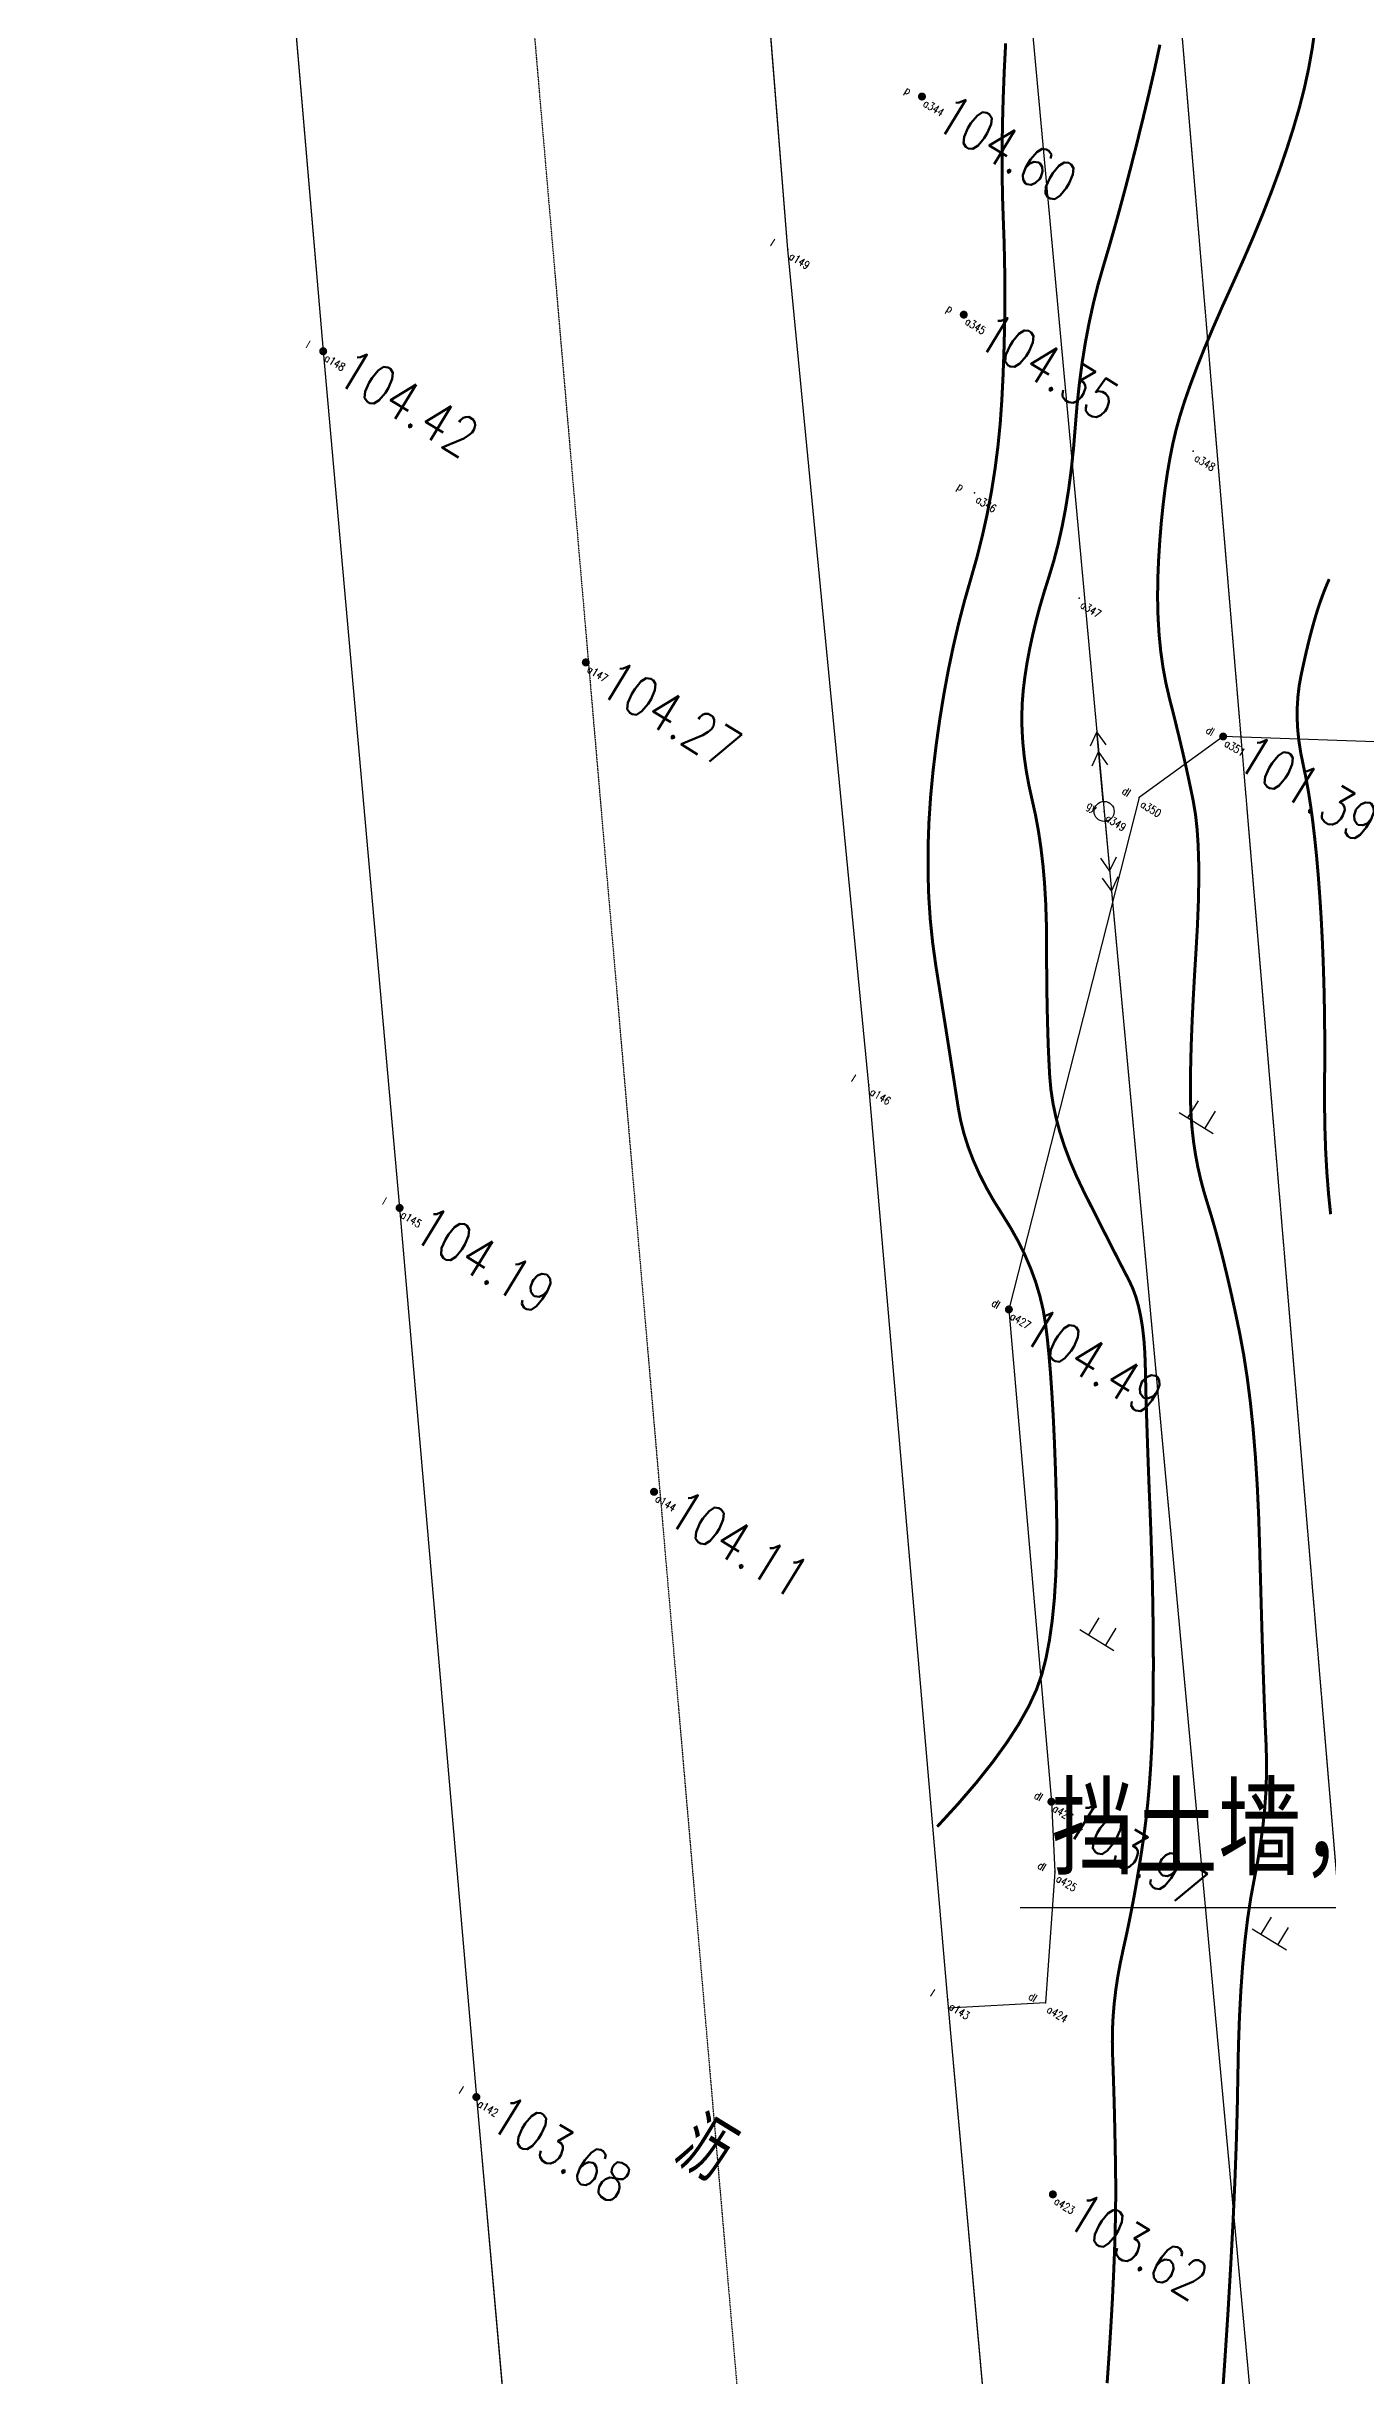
# Model space of a CAD drawing. Header units: metres. Extents: x -330863 to 383137, y -246038 to 314990.
# Drawn here: x -157489 to -125490, y 34169 to 92387 of the extents above; entities that cross this region are included whole.
import ezdxf
from ezdxf.enums import TextEntityAlignment as Align

# ---------------------------------------------------------------- set-up
doc = ezdxf.new("R2010")
doc.units = ezdxf.units.M
doc.linetypes.add('CENTER', pattern=[5.08, 3.175, -0.635, 0.635, -0.635])
doc.linetypes.add('X1', pattern=[5, 4, -1])
for name, color, linetype in [('-总图道路', 7, 'Continuous'), ('MAP', 251, 'Continuous'), ('S市政接口', 7, 'Continuous')]:
    doc.layers.add(name, color=color, linetype=linetype)
doc.styles.add('hz', font='simplex', dxfattribs={"width": 0.7, "bigfont": 'hztxt'})
doc.styles.add('等线体', font='simplex.shx', dxfattribs={"width": 0.6, "bigfont": 'hztxt.shx'})
doc.linetypes.add('1161', pattern='A,0,[149,AAA.SHX,S=0.15,R=0,X=0,Y=0],-1.6', length=1.6)

# ---------------------------------------------------------------- blocks, each defined once
blk = doc.blocks.new('gc013a')
at = {"linetype": 'Continuous'}
blk.add_line((0.5, 0), (4, 0), dxfattribs=at)
at = {"linetype": 'Continuous', "flags": 128}
for points in [[(2.31, -0.4), (3, 0), (2.31, 0.4)], [(3.31, -0.4), (4, 0), (3.31, 0.4)]]:
    blk.add_lwpolyline(points, dxfattribs=at)
blk = doc.blocks.new('gc170')
at = {"linetype": 'Continuous'}
blk.add_circle((0, 0), 0.5, dxfattribs=at)
blk = doc.blocks.new('gc119')
for p, q in [((-1, 0), (1, 0)), ((-0.5, 1), (-0.5, 0)), ((0.5, 1), (0.5, 0))]:
    blk.add_line(p, q)
blk = doc.blocks.new('GC200')
at = {"linetype": 'Continuous', "const_width": 0.2, "flags": 128}
blk.add_lwpolyline([(-0.1, 0, 1), (0.1, 0, 1)], format="xyb", close=True, dxfattribs=at)

msp = doc.modelspace()

# ---------------------------------------------------------------- linework, layer by layer
at = {"layer": '-总图道路', "linetype": 'CENTER', "ltscale": 0.0001}
msp.add_line((-152681, 178375, 10100), (-120771, -192240, 10100), dxfattribs=at)
at = {"layer": '-总图道路', "linetype": 'Continuous'}
for p, q in [((-138970, 87314, 10100), (-140493, 106409, 10100)), ((-152219, 103947, 10100), (-150579, 84771, 10100)), ((-136948, 66424, 10100), (-138970, 87314, 10100)), ((-150579, 84771, 10100), (-148670, 63355, 10100)), ((-134974, 43560, 10100), (-136948, 66424, 10100)), ((-148670, 63355, 10100), (-146752, 41129, 10100)), ((-133064, 22441, 10100), (-134974, 43560, 10100)), ((-146752, 41129, 10100), (-144894, 20235, 10100))]:
    msp.add_line(p, q, dxfattribs=at)
at = {"layer": 'MAP', "linetype": 'Continuous', "flags": 128}
for points, elevation in [([(-144670, 223432), (-141455, 189104), (-136328, 130518), (-131068, 73267), (-125848, 16624), (-120874, -39732), (-116062, -92847), (-111078, -148261)], 10100), ([(-174458, 200652), (-171721, 199921), (-167506, 198357), (-165003, 196531), (-163326, 194578), (-161663, 192045), (-160106, 188661), (-159522, 186936), (-159105, 182927), (-158663, 177692), (-157258, 161682), (-155797, 144621), (-154196, 126026), (-152219, 103947), (-150579, 84771), (-148670, 63355), (-146752, 41129), (-144894, 20235), (-143280, 1260), (-141260, -21877), (-139157, -45149)], 114893), ([(-127394, -43217), (-129511, -19555), (-131476, 3532), (-133064, 22441), (-134974, 43560), (-136948, 66424), (-138970, 87314), (-140493, 106409), (-142466, 128673), (-144000, 145368), (-145571, 164031)], 109967)]:
    msp.add_lwpolyline(points, dxfattribs=dict(at, elevation=elevation))
at = {"layer": 'MAP', "linetype": 'X1', "elevation": 10100, "flags": 128}
msp.add_lwpolyline([(-106124, -152388), (-118182, -37646), (-130410, 108087), (-131733, 122020), (-135484, 151514)], dxfattribs=at)
at = {"layer": 'MAP', "linetype": 'Continuous', "elevation": 10100}
for points in [[(-136145, 128527), (-131251, 75259)], [(-130884, 71276), (-126031, 18616)]]:
    msp.add_lwpolyline(points, dxfattribs=at)
at = {"layer": 'MAP', "linetype": 'Continuous', "const_width": 75, "flags": 128}
for points in [[(-128136, 33325), (-128049, 34586), (-127971, 35783), (-127905, 36917), (-127848, 37987), (-127802, 38995), (-127767, 39938), (-127742, 40818), (-127727, 41635), (-127712, 42400), (-127687, 43122), (-127651, 43802), (-127605, 44440), (-127549, 45036), (-127482, 45590), (-127405, 46102), (-127318, 46572), (-127232, 47018), (-127160, 47456), (-127102, 47887), (-127058, 48310), (-127028, 48727), (-127012, 49136), (-127010, 49538), (-127021, 49932), (-127040, 50351), (-127060, 50825), (-127079, 51355), (-127099, 51940), (-127119, 52581), (-127139, 53277), (-127160, 54029), (-127181, 54837), (-127207, 55652), (-127243, 56426), (-127290, 57159), (-127347, 57851), (-127415, 58503), (-127493, 59114), (-127581, 59684), (-127679, 60213), (-127782, 60708), (-127885, 61179), (-127987, 61624), (-128088, 62043), (-128188, 62436), (-128288, 62805), (-128387, 63147), (-128485, 63464), (-128577, 63769), (-128658, 64076), (-128728, 64385), (-128786, 64695), (-128833, 65007), (-128869, 65321), (-128894, 65637), (-128907, 65954), (-128911, 66293), (-128910, 66671), (-128902, 67089), (-128888, 67548), (-128868, 68046), (-128842, 68585), (-128810, 69163), (-128772, 69782), (-128737, 70399), (-128714, 70972), (-128703, 71501), (-128705, 71986), (-128719, 72427), (-128745, 72824), (-128783, 73178), (-128834, 73487), (-128893, 73780), (-128957, 74082), (-129025, 74395), (-129098, 74717), (-129176, 75049), (-129259, 75391), (-129346, 75742), (-129438, 76104), (-129525, 76478), (-129597, 76868), (-129654, 77274), (-129695, 77695), (-129721, 78132), (-129732, 78584), (-129728, 79052), (-129708, 79536), (-129678, 80017), (-129641, 80477), (-129596, 80916), (-129545, 81334), (-129487, 81731), (-129422, 82108), (-129351, 82463), (-129272, 82798), (-129178, 83139), (-129060, 83514), (-128917, 83924), (-128751, 84367), (-128561, 84845), (-128346, 85357), (-128108, 85903), (-127845, 86483), (-127580, 87074), (-127331, 87651), (-127099, 88214), (-126885, 88764), (-126687, 89300), (-126507, 89823), (-126344, 90333), (-126199, 90828), (-126071, 91322), (-125961, 91825), (-125869, 92338), (-125795, 92861)], [(-135238, 47887), (-134721, 48452), (-134258, 48991), (-133849, 49506), (-133495, 49996), (-133195, 50460), (-132949, 50900), (-132758, 51314), (-132621, 51704), (-132519, 52104), (-132434, 52549), (-132365, 53038), (-132312, 53573), (-132276, 54153), (-132255, 54778), (-132251, 55448), (-132264, 56163), (-132286, 56876), (-132311, 57539), (-132340, 58152), (-132373, 58716), (-132408, 59231), (-132447, 59695), (-132489, 60110), (-132535, 60475), (-132593, 60816), (-132674, 61156), (-132776, 61497), (-132901, 61838), (-133047, 62179), (-133215, 62520), (-133406, 62861), (-133618, 63203), (-133831, 63543), (-134022, 63881), (-134191, 64217), (-134339, 64550), (-134465, 64882), (-134569, 65211), (-134652, 65537), (-134713, 65862), (-134766, 66200), (-134823, 66569), (-134886, 66967), (-134953, 67395), (-135025, 67854), (-135103, 68342), (-135185, 68860), (-135272, 69408), (-135351, 69977), (-135411, 70558), (-135450, 71150), (-135468, 71754), (-135467, 72370), (-135445, 72997), (-135403, 73636), (-135341, 74287), (-135263, 74936), (-135174, 75571), (-135073, 76190), (-134961, 76795), (-134838, 77385), (-134704, 77961), (-134559, 78521), (-134402, 79067), (-134248, 79609), (-134110, 80156), (-133988, 80708), (-133882, 81267), (-133793, 81831), (-133720, 82401), (-133663, 82976), (-133623, 83557), (-133594, 84138), (-133572, 84714), (-133557, 85285), (-133549, 85851), (-133548, 86412), (-133554, 86967), (-133567, 87518), (-133587, 88063), (-133606, 88618), (-133616, 89198), (-133617, 89802), (-133608, 90431), (-133590, 91085), (-133564, 91764), (-133528, 92467)], [(-130993, 33976), (-130944, 34684), (-130900, 35385), (-130862, 36049), (-130832, 36676), (-130808, 37266), (-130791, 37819), (-130781, 38335), (-130777, 38815), (-130781, 39257), (-130788, 39674), (-130796, 40077), (-130804, 40466), (-130813, 40840), (-130823, 41201), (-130834, 41547), (-130845, 41880), (-130857, 42198), (-130863, 42510), (-130859, 42827), (-130843, 43146), (-130816, 43469), (-130778, 43795), (-130729, 44125), (-130668, 44458), (-130597, 44794), (-130521, 45135), (-130448, 45482), (-130378, 45834), (-130311, 46191), (-130247, 46554), (-130186, 46923), (-130128, 47297), (-130072, 47677), (-130022, 48068), (-129977, 48479), (-129939, 48907), (-129907, 49355), (-129881, 49820), (-129861, 50305), (-129848, 50808), (-129841, 51329), (-129838, 51862), (-129839, 52399), (-129844, 52940), (-129852, 53486), (-129863, 54036), (-129878, 54590), (-129896, 55149), (-129917, 55712), (-129940, 56264), (-129960, 56790), (-129978, 57289), (-129994, 57763), (-130009, 58210), (-130021, 58631), (-130031, 59026), (-130039, 59395), (-130051, 59740), (-130074, 60062), (-130108, 60362), (-130153, 60640), (-130208, 60896), (-130274, 61129), (-130351, 61340), (-130438, 61529), (-130537, 61720), (-130649, 61936), (-130773, 62178), (-130909, 62446), (-131058, 62739), (-131219, 63058), (-131393, 63402), (-131579, 63772), (-131760, 64152), (-131920, 64526), (-132058, 64893), (-132175, 65255), (-132270, 65611), (-132344, 65961), (-132396, 66305), (-132427, 66642), (-132445, 66988), (-132462, 67356), (-132475, 67746), (-132486, 68157), (-132495, 68591), (-132501, 69046), (-132505, 69523), (-132507, 70023), (-132512, 70524), (-132529, 71009), (-132557, 71476), (-132596, 71925), (-132647, 72358), (-132708, 72773), (-132781, 73170), (-132865, 73551), (-132947, 73919), (-133013, 74281), (-133064, 74636), (-133099, 74985), (-133119, 75327), (-133124, 75663), (-133113, 75992), (-133087, 76314), (-133047, 76637), (-132996, 76968), (-132933, 77308), (-132859, 77655), (-132774, 78011), (-132677, 78375), (-132568, 78746), (-132448, 79126), (-132328, 79521), (-132219, 79937), (-132120, 80374), (-132032, 80833), (-131955, 81313), (-131889, 81814), (-131833, 82336), (-131789, 82880), (-131744, 83428), (-131686, 83963), (-131617, 84483), (-131536, 84991), (-131442, 85485), (-131337, 85966), (-131220, 86433), (-131090, 86887), (-130954, 87345), (-130816, 87827), (-130676, 88332), (-130534, 88860), (-130391, 89410), (-130246, 89984), (-130099, 90581), (-129950, 91201), (-129806, 91825), (-129674, 92434)], [(-125409, 63198), (-125460, 63694), (-125501, 64213), (-125532, 64756), (-125551, 65321), (-125561, 65910), (-125559, 66521), (-125556, 67138), (-125557, 67744), (-125564, 68338), (-125576, 68920), (-125594, 69491), (-125617, 70050), (-125645, 70597), (-125679, 71133), (-125717, 71648), (-125759, 72134), (-125806, 72591), (-125856, 73019), (-125910, 73418), (-125968, 73787), (-126030, 74128), (-126096, 74439), (-126156, 74734), (-126201, 75024), (-126231, 75310), (-126245, 75592), (-126243, 75869), (-126226, 76142), (-126194, 76411), (-126146, 76676), (-126091, 76931), (-126037, 77173), (-125983, 77402), (-125930, 77617), (-125877, 77818), (-125825, 78007), (-125774, 78181), (-125724, 78343), (-125672, 78496), (-125618, 78645), (-125563, 78792), (-125505, 78935), (-125445, 79075)]]:
    msp.add_lwpolyline(points, dxfattribs=at)
at = {"layer": 'MAP', "linetype": '1161', "elevation": 114073, "flags": 128}
msp.add_lwpolyline([(-123353, 74975), (-128094, 75140), (-130191, 73617), (-133448, 60817), (-132385, 48511), (-132299, 46759), (-132529, 43486), (-134955, 43354)], dxfattribs=at)
at = {"layer": 'MAP', "linetype": 'Continuous'}
for p in [(-135619, 91138, 114704), (-138970, 87314, 114517), (-134574, 85685, 114445), (-150579, 84771, 114520), (-128843, 82270, 111868), (-134307, 81234, 114300), (-131693, 78599, 112716), (-144017, 76992, 114366), (-128094, 75140, 111492), (-130191, 73617, 112599), (-131068, 73267, 112925), (-136948, 66424, 114397), (-148670, 63355, 114290), (-133448, 60817, 114594), (-142312, 56258, 114210), (-132385, 48511, 114073), (-132299, 46759, 113978), (-134974, 43560, 113858), (-132529, 43486, 113632), (-146752, 41129, 113782), (-132349, 38695, 113720)]:
    msp.add_point(p, dxfattribs=at)
at = {"layer": 'S市政接口'}
msp.add_line((-133162, 45864, 113100), (-110916, 45864, 113100), dxfattribs=at)

# ---------------------------------------------------------------- block references
at = {"layer": 'MAP', "linetype": 'Continuous'}
ref = msp.add_blockref('GC200', (-135619, 91138, 114704), dxfattribs=dict(at, xscale=500, yscale=500, zscale=500, rotation=328.5121620192327))
ref.add_attrib('height', '104.60', dxfattribs={"layer": 'GCD', "linetype": 'Continuous', "height": 1000, "rotation": 328.51216, "style": '等线体', "width": 0.8}).set_placement((-135107, 90824, 114704), align=Align.MIDDLE_LEFT)
ref = msp.add_blockref('GC200', (-134574, 85685, 114445), dxfattribs=dict(at, xscale=500, yscale=500, zscale=500, rotation=328.5121620192327))
ref.add_attrib('height', '104.35', dxfattribs={"layer": 'GCD', "linetype": 'Continuous', "height": 1000, "rotation": 328.51216, "style": '等线体', "width": 0.8}).set_placement((-134062, 85372, 114445), align=Align.MIDDLE_LEFT)
ref = msp.add_blockref('GC200', (-150579, 84771, 114520), dxfattribs=dict(at, xscale=500, yscale=500, zscale=500, rotation=328.5121620192327))
ref.add_attrib('height', '104.42', dxfattribs={"layer": 'GCD', "linetype": 'Continuous', "height": 1000, "rotation": 328.51216, "style": '等线体', "width": 0.8}).set_placement((-150067, 84458, 114520), align=Align.MIDDLE_LEFT)
ref = msp.add_blockref('GC200', (-144017, 76992, 114366), dxfattribs=dict(at, xscale=500, yscale=500, zscale=500, rotation=328.5121620192327))
ref.add_attrib('height', '104.27', dxfattribs={"layer": 'GCD', "linetype": 'Continuous', "height": 1000, "rotation": 328.51216, "style": '等线体', "width": 0.8}).set_placement((-143506, 76678, 114366), align=Align.MIDDLE_LEFT)
at = {"layer": 'MAP', "linetype": 'Continuous', "zscale": 1000}
for name, p, xscale, yscale, rotation in [('gc013a', (-131068, 73267, 10100), 499.9999999999998, 499.9999999999998, 95.24991200426477), ('gc170', (-131068, 73267, 10100), 500, 500, 328.5121620192327), ('gc013a', (-131068, 73267, 10100), 500.0000000000035, 500.0000000000035, 275.2652180567606), ('gc119', (-128769, 65476, 10100), 500, 500, 328.5121620192327), ('gc119', (-131249, 52555, 10100), 500, 500, 328.5121620192327), ('gc119', (-126941, 45069, 10100), 500, 500, 328.5121620192327)]:
    msp.add_blockref(name, p, dxfattribs=dict(at, xscale=xscale, yscale=yscale, rotation=rotation))
at = {"layer": 'MAP', "linetype": 'Continuous'}
ref = msp.add_blockref('GC200', (-128094, 75140, 111492), dxfattribs=dict(at, xscale=500, yscale=500, zscale=500, rotation=328.5121620192327))
ref.add_attrib('height', '101.39', dxfattribs={"layer": 'GCD', "linetype": 'Continuous', "height": 1000, "rotation": 328.51216, "style": '等线体', "width": 0.8}).set_placement((-127582, 74826, 111492), align=Align.MIDDLE_LEFT)
ref = msp.add_blockref('GC200', (-148670, 63355, 114290), dxfattribs=dict(at, xscale=500, yscale=500, zscale=500, rotation=328.5121620192327))
ref.add_attrib('height', '104.19', dxfattribs={"layer": 'GCD', "linetype": 'Continuous', "height": 1000, "rotation": 328.51216, "style": '等线体', "width": 0.8}).set_placement((-148159, 63041, 114290), align=Align.MIDDLE_LEFT)
ref = msp.add_blockref('GC200', (-133448, 60817, 114594), dxfattribs=dict(at, xscale=500, yscale=500, zscale=500, rotation=328.5121620192327))
ref.add_attrib('height', '104.49', dxfattribs={"layer": 'GCD', "linetype": 'Continuous', "height": 1000, "rotation": 328.51216, "style": '等线体', "width": 0.8}).set_placement((-132937, 60504, 114594), align=Align.MIDDLE_LEFT)
ref = msp.add_blockref('GC200', (-142312, 56258, 114210), dxfattribs=dict(at, xscale=500, yscale=500, zscale=500, rotation=328.5121620192327))
ref.add_attrib('height', '104.11', dxfattribs={"layer": 'GCD', "linetype": 'Continuous', "height": 1000, "rotation": 328.51216, "style": '等线体', "width": 0.8}).set_placement((-141800, 55944, 114210), align=Align.MIDDLE_LEFT)
ref = msp.add_blockref('GC200', (-132385, 48511, 114073), dxfattribs=dict(at, xscale=500, yscale=500, zscale=500, rotation=328.5121620192327))
ref.add_attrib('height', '103.97', dxfattribs={"layer": 'GCD', "linetype": 'Continuous', "height": 1000, "rotation": 328.51216, "style": '等线体', "width": 0.8}).set_placement((-131874, 48198, 114073), align=Align.MIDDLE_LEFT)
ref = msp.add_blockref('GC200', (-146752, 41129, 113782), dxfattribs=dict(at, xscale=500, yscale=500, zscale=500, rotation=328.5121620192327))
ref.add_attrib('height', '103.68', dxfattribs={"layer": 'GCD', "linetype": 'Continuous', "height": 1000, "rotation": 328.51216, "style": '等线体', "width": 0.8}).set_placement((-146240, 40816, 113782), align=Align.MIDDLE_LEFT)
ref = msp.add_blockref('GC200', (-132349, 38695, 113720), dxfattribs=dict(at, xscale=500, yscale=500, zscale=500, rotation=328.5121620192327))
ref.add_attrib('height', '103.62', dxfattribs={"layer": 'GCD', "linetype": 'Continuous', "height": 1000, "rotation": 328.51216, "style": '等线体', "width": 0.8}).set_placement((-131838, 38382, 113720), align=Align.MIDDLE_LEFT)

# ---------------------------------------------------------------- texts
at = {"layer": 'MAP', "linetype": 'Continuous', "style": 'hz', "width": 0.8}
for s, p in [('p', (-136071, 91240, 114704)), ('a344', (-135610, 90913, 114704)), ('l', (-139423, 87417, 114517)), ('a149', (-138962, 87089, 114517)), ('p', (-135026, 85788, 114445)), ('l', (-151031, 84874, 114520)), ('a345', (-134565, 85460, 114445)), ('a148', (-150570, 84546, 114520)), ('a348', (-128834, 82045, 111868)), ('p', (-134759, 81337, 114300)), ('a346', (-134298, 81009, 114300)), ('a347', (-131684, 78374, 112716)), ('a147', (-144009, 76766, 114366)), ('dl', (-128546, 75242, 111492)), ('a351', (-128085, 74915, 111492)), ('gy', (-131520, 73370, 112925)), ('dl', (-130643, 73720, 112599)), ('a350', (-130183, 73392, 112599)), ('a349', (-131059, 73042, 112925)), ('l', (-137400, 66527, 114397)), ('a146', (-136939, 66199, 114397)), ('l', (-149122, 63457, 114290)), ('a145', (-148662, 63130, 114290)), ('dl', (-133900, 60920, 114594)), ('a427', (-133440, 60592, 114594)), ('a144', (-142303, 56033, 114210)), ('dl', (-132837, 48614, 114073)), ('a426', (-132377, 48286, 114073)), ('dl', (-132751, 46862, 113978)), ('a425', (-132290, 46534, 113978)), ('l', (-135426, 43663, 113858)), ('dl', (-132981, 43589, 113632)), ('a143', (-134965, 43335, 113858)), ('a424', (-132520, 43261, 113632)), ('l', (-147204, 41232, 113782)), ('a142', (-146743, 40904, 113782)), ('a423', (-132341, 38470, 113720))]:
    msp.add_text(s, height=200, rotation=328.51216, dxfattribs=at).set_placement(p)
at = {"layer": 'MAP', "linetype": 'Continuous', "style": '等线体', "width": 0.8}
msp.add_text('沥', height=1500, rotation=328.51216, dxfattribs=at).set_placement((-140987, 39885, 10100), align=Align.MIDDLE)
at = {"layer": 'S市政接口', "width": 0.8}
msp.add_text('挡土墙，上方设置镂空围墙', height=2000, dxfattribs=at).set_placement((-132382, 46887, 113100))

doc.saveas('drawing.dxf')
